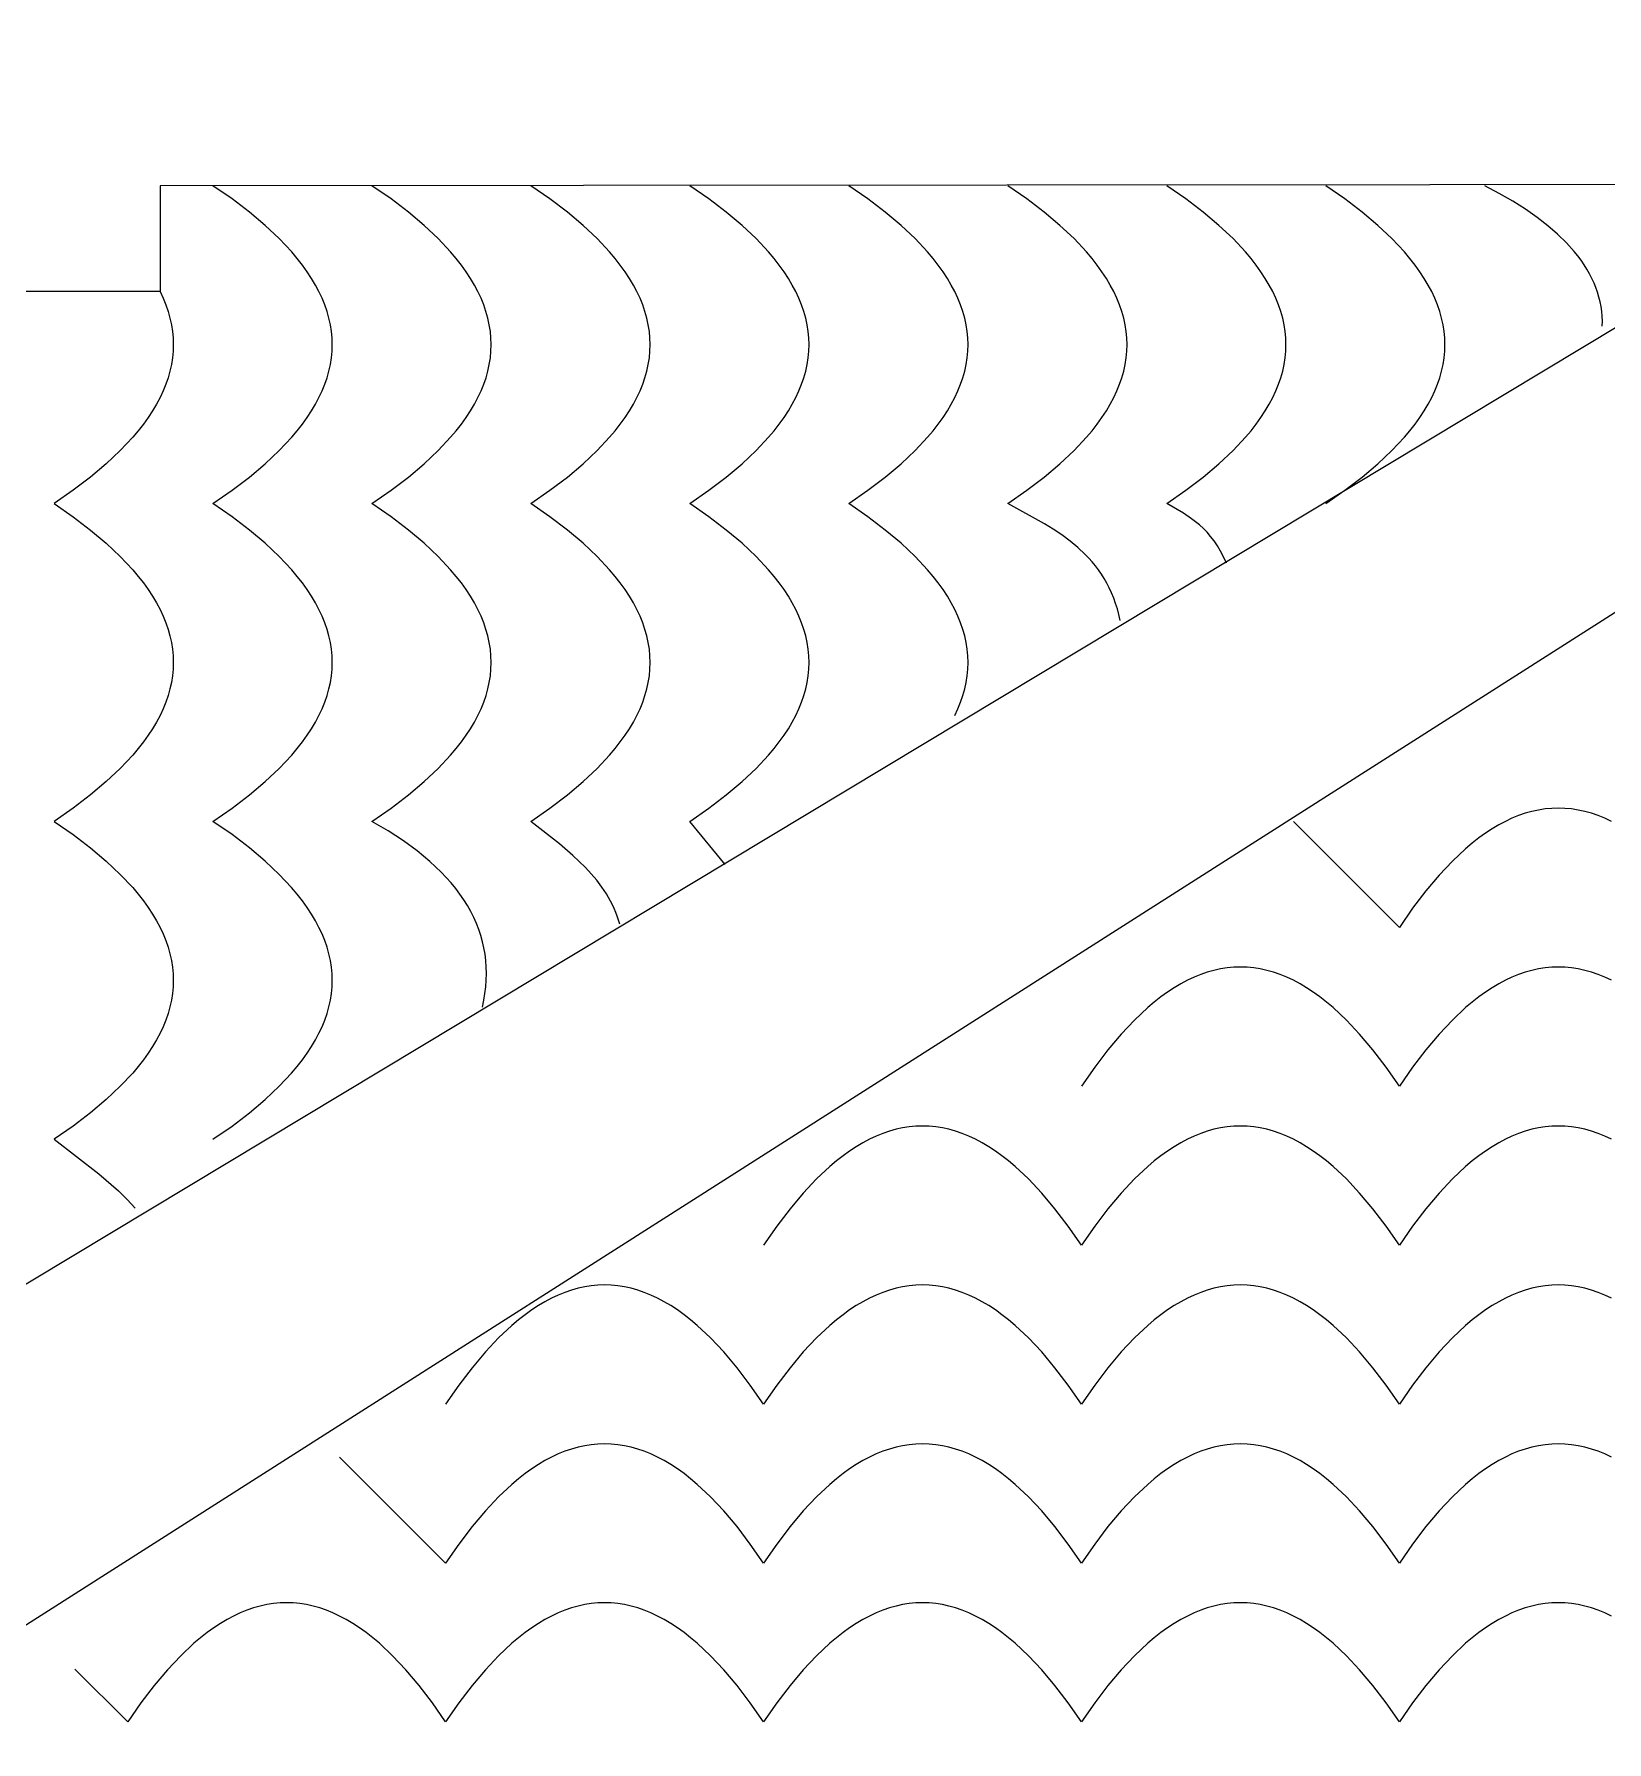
# Model space of a CAD drawing. Extents: x -831 to 1547, y -1426 to -385.
# Drawn here: x 23.19 to 67.71, y -858.27 to -809.92 of the extents above; entities that cross this region are included whole.
import ezdxf

# ---------------------------------------------------------------- set-up
doc = ezdxf.new("R2010")
doc.units = 0
doc.layers.add('CUT', color=18, linetype='CONTINUOUS')
doc.layers.add('ENGRAVE', color=1, linetype='CONTINUOUS')

msp = doc.modelspace()

# ---------------------------------------------------------------- linework, layer by layer
at = {"layer": 'CUT'}
for points in [[(334.842, -861.159), (254.442, -861.159), (174.042, -809.919), (133.842, -809.919), (93.642, -809.919), (13.242, -861.159), (-67.158, -861.159), (-67.158, -926.259), (93.474, -926.259), (133.842, -870.943), (174.211, -926.259), (334.842, -926.259)], [(74.689, -814.177), (26.757, -814.21), (26.757, -817.21), (14.757, -817.21), (14.757, -814.21), (-59.362, -814.177), (5.611, -855.743)]]:
    msp.add_lwpolyline(points, close=True, dxfattribs=at)
at = {"layer": 'ENGRAVE'}
for points in [[(28.257, -841.209), (28.796, -840.834), (29.288, -840.459), (29.733, -840.084), (30.132, -839.709), (30.483, -839.334), (30.642, -839.147), (30.788, -838.959), (30.923, -838.772), (31.046, -838.584), (31.157, -838.397), (31.257, -838.209), (31.345, -838.022), (31.421, -837.834), (31.485, -837.647), (31.538, -837.459), (31.579, -837.272), (31.608, -837.084), (31.626, -836.897), (31.632, -836.709), (31.626, -836.522), (31.609, -836.334), (31.579, -836.147), (31.538, -835.959), (31.485, -835.772), (31.421, -835.584), (31.345, -835.397), (31.257, -835.209), (31.157, -835.022), (31.046, -834.834), (30.923, -834.647), (30.788, -834.459), (30.642, -834.272), (30.483, -834.084), (30.132, -833.709), (29.734, -833.334), (29.288, -832.959), (28.796, -832.584), (28.257, -832.209), (28.796, -831.834), (29.288, -831.459), (29.734, -831.084), (30.132, -830.709), (30.484, -830.334), (30.642, -830.147), (30.788, -829.959), (30.923, -829.772), (31.046, -829.584), (31.157, -829.397), (31.257, -829.209), (31.345, -829.022), (31.421, -828.834), (31.486, -828.647), (31.538, -828.459), (31.579, -828.272), (31.609, -828.084), (31.626, -827.897), (31.632, -827.709), (31.626, -827.522), (31.609, -827.334), (31.579, -827.147), (31.538, -826.959), (31.485, -826.772), (31.421, -826.584), (31.345, -826.397), (31.257, -826.209), (31.157, -826.022), (31.046, -825.834), (30.923, -825.647), (30.788, -825.459), (30.642, -825.272), (30.484, -825.084), (30.132, -824.709), (29.734, -824.334), (29.288, -823.959), (28.796, -823.584), (28.257, -823.209), (28.796, -822.834), (29.288, -822.459), (29.734, -822.084), (30.132, -821.709), (30.484, -821.334), (30.642, -821.147), (30.788, -820.959), (30.923, -820.772), (31.046, -820.584), (31.157, -820.397), (31.257, -820.209), (31.345, -820.022), (31.421, -819.834), (31.486, -819.647), (31.538, -819.459), (31.579, -819.272), (31.609, -819.084), (31.626, -818.897), (31.632, -818.709), (31.626, -818.522), (31.609, -818.334), (31.579, -818.147), (31.538, -817.959), (31.485, -817.772), (31.421, -817.584), (31.345, -817.397), (31.257, -817.209), (31.157, -817.022), (31.046, -816.834), (30.923, -816.647), (30.788, -816.459), (30.642, -816.272), (30.484, -816.084), (30.132, -815.709), (29.734, -815.334), (29.288, -814.959), (28.796, -814.584), (28.257, -814.209)], [(35.882, -837.466), (35.923, -837.272), (35.954, -837.081), (35.977, -836.891), (35.991, -836.703), (35.996, -836.517), (35.992, -836.333), (35.979, -836.15), (35.957, -835.97), (35.926, -835.791), (35.886, -835.615), (35.838, -835.44), (35.78, -835.267), (35.714, -835.096), (35.638, -834.927), (35.554, -834.76), (35.461, -834.595), (35.359, -834.432), (35.248, -834.27), (35.128, -834.111), (34.999, -833.953), (34.861, -833.797), (34.714, -833.643), (34.394, -833.341), (34.039, -833.047), (33.647, -832.76), (33.22, -832.481), (32.757, -832.209), (33.296, -831.834), (33.788, -831.459), (34.234, -831.084), (34.632, -830.709), (34.984, -830.334), (35.142, -830.147), (35.288, -829.959), (35.423, -829.772), (35.546, -829.584), (35.657, -829.397), (35.757, -829.209), (35.845, -829.022), (35.921, -828.834), (35.986, -828.647), (36.038, -828.459), (36.079, -828.272), (36.109, -828.084), (36.126, -827.897), (36.132, -827.709), (36.126, -827.522), (36.109, -827.334), (36.079, -827.147), (36.038, -826.959), (35.985, -826.772), (35.921, -826.584), (35.845, -826.397), (35.757, -826.209), (35.657, -826.022), (35.546, -825.834), (35.423, -825.647), (35.288, -825.459), (35.142, -825.272), (34.984, -825.084), (34.632, -824.709), (34.234, -824.334), (33.788, -823.959), (33.296, -823.584), (32.757, -823.209), (33.296, -822.834), (33.788, -822.459), (34.234, -822.084), (34.632, -821.709), (34.984, -821.334), (35.142, -821.147), (35.288, -820.959), (35.423, -820.772), (35.546, -820.584), (35.657, -820.397), (35.757, -820.209), (35.845, -820.022), (35.921, -819.834), (35.986, -819.647), (36.038, -819.459), (36.079, -819.272), (36.109, -819.084), (36.126, -818.897), (36.132, -818.709), (36.126, -818.522), (36.109, -818.334), (36.079, -818.147), (36.038, -817.959), (35.985, -817.772), (35.921, -817.584), (35.845, -817.397), (35.757, -817.209), (35.657, -817.022), (35.546, -816.834), (35.423, -816.647), (35.288, -816.459), (35.142, -816.272), (34.984, -816.084), (34.632, -815.709), (34.234, -815.334), (33.788, -814.959), (33.296, -814.584), (32.757, -814.209)], [(39.772, -835.123), (39.739, -835.008), (39.702, -834.896), (39.66, -834.785), (39.614, -834.677), (39.565, -834.571), (39.511, -834.466), (39.394, -834.264), (39.263, -834.068), (39.12, -833.878), (38.965, -833.695), (38.801, -833.516), (38.446, -833.173), (38.065, -832.844), (37.257, -832.209), (37.796, -831.834), (38.288, -831.459), (38.734, -831.084), (39.132, -830.709), (39.484, -830.334), (39.642, -830.147), (39.788, -829.959), (39.923, -829.772), (40.046, -829.584), (40.157, -829.397), (40.257, -829.209), (40.345, -829.022), (40.421, -828.834), (40.486, -828.647), (40.538, -828.459), (40.579, -828.272), (40.609, -828.084), (40.626, -827.897), (40.632, -827.709), (40.626, -827.522), (40.609, -827.334), (40.579, -827.147), (40.538, -826.959), (40.485, -826.772), (40.421, -826.584), (40.345, -826.397), (40.257, -826.209), (40.157, -826.022), (40.046, -825.834), (39.923, -825.647), (39.788, -825.459), (39.642, -825.272), (39.484, -825.084), (39.132, -824.709), (38.734, -824.334), (38.288, -823.959), (37.796, -823.584), (37.257, -823.209), (37.796, -822.834), (38.288, -822.459), (38.734, -822.084), (39.132, -821.709), (39.484, -821.334), (39.642, -821.147), (39.788, -820.959), (39.923, -820.772), (40.046, -820.584), (40.157, -820.397), (40.257, -820.209), (40.345, -820.022), (40.421, -819.834), (40.486, -819.647), (40.538, -819.459), (40.579, -819.272), (40.609, -819.084), (40.626, -818.897), (40.632, -818.709), (40.626, -818.522), (40.609, -818.334), (40.579, -818.147), (40.538, -817.959), (40.485, -817.772), (40.421, -817.584), (40.345, -817.397), (40.257, -817.209), (40.157, -817.022), (40.046, -816.834), (39.923, -816.647), (39.788, -816.459), (39.642, -816.272), (39.484, -816.084), (39.132, -815.709), (38.734, -815.334), (38.288, -814.959), (37.796, -814.584), (37.257, -814.209)], [(42.759, -833.434), (41.757, -832.209), (42.296, -831.834), (42.788, -831.459), (43.234, -831.084), (43.632, -830.709), (43.984, -830.334), (44.142, -830.147), (44.288, -829.959), (44.423, -829.772), (44.546, -829.584), (44.657, -829.397), (44.757, -829.209), (44.845, -829.022), (44.921, -828.834), (44.986, -828.647), (45.038, -828.459), (45.079, -828.272), (45.109, -828.084), (45.126, -827.897), (45.132, -827.709), (45.126, -827.522), (45.109, -827.334), (45.079, -827.147), (45.038, -826.959), (44.985, -826.772), (44.921, -826.584), (44.845, -826.397), (44.757, -826.209), (44.657, -826.022), (44.546, -825.834), (44.423, -825.647), (44.288, -825.459), (44.142, -825.272), (43.984, -825.084), (43.632, -824.709), (43.234, -824.334), (42.788, -823.959), (42.296, -823.584), (41.757, -823.209), (42.296, -822.834), (42.788, -822.459), (43.234, -822.084), (43.632, -821.709), (43.984, -821.334), (44.142, -821.147), (44.288, -820.959), (44.423, -820.772), (44.546, -820.584), (44.657, -820.397), (44.757, -820.209), (44.845, -820.022), (44.921, -819.834), (44.986, -819.647), (45.038, -819.459), (45.079, -819.272), (45.109, -819.084), (45.126, -818.897), (45.132, -818.709), (45.126, -818.522), (45.109, -818.334), (45.079, -818.147), (45.038, -817.959), (44.985, -817.772), (44.921, -817.584), (44.845, -817.397), (44.757, -817.209), (44.657, -817.022), (44.546, -816.834), (44.423, -816.647), (44.288, -816.459), (44.142, -816.272), (43.984, -816.084), (43.632, -815.709), (43.234, -815.334), (42.788, -814.959), (42.296, -814.584), (41.757, -814.209)], [(49.257, -829.209), (49.345, -829.022), (49.421, -828.834), (49.486, -828.647), (49.538, -828.459), (49.579, -828.272), (49.609, -828.084), (49.626, -827.897), (49.632, -827.709), (49.626, -827.522), (49.609, -827.334), (49.579, -827.147), (49.538, -826.959), (49.485, -826.772), (49.421, -826.584), (49.345, -826.397), (49.257, -826.209), (49.157, -826.022), (49.046, -825.834), (48.923, -825.647), (48.788, -825.459), (48.642, -825.272), (48.484, -825.084), (48.132, -824.709), (47.734, -824.334), (47.288, -823.959), (46.796, -823.584), (46.257, -823.209), (46.796, -822.834), (47.288, -822.459), (47.734, -822.084), (48.132, -821.709), (48.484, -821.334), (48.642, -821.147), (48.788, -820.959), (48.923, -820.772), (49.046, -820.584), (49.157, -820.397), (49.257, -820.209), (49.345, -820.022), (49.421, -819.834), (49.486, -819.647), (49.538, -819.459), (49.579, -819.272), (49.609, -819.084), (49.626, -818.897), (49.632, -818.709), (49.626, -818.522), (49.609, -818.334), (49.579, -818.147), (49.538, -817.959), (49.485, -817.772), (49.421, -817.584), (49.345, -817.397), (49.257, -817.209), (49.157, -817.022), (49.046, -816.834), (48.923, -816.647), (48.788, -816.459), (48.642, -816.272), (48.484, -816.084), (48.132, -815.709), (47.734, -815.334), (47.288, -814.959), (46.796, -814.584), (46.257, -814.209)], [(53.94, -826.524), (53.902, -826.355), (53.859, -826.193), (53.81, -826.036), (53.755, -825.885), (53.695, -825.74), (53.63, -825.6), (53.56, -825.465), (53.486, -825.335), (53.406, -825.211), (53.323, -825.091), (53.235, -824.975), (53.143, -824.863), (53.047, -824.756), (52.948, -824.652), (52.739, -824.455), (52.518, -824.271), (52.286, -824.099), (52.045, -823.936), (51.797, -823.781), (50.757, -823.209), (51.296, -822.834), (51.788, -822.459), (52.234, -822.084), (52.632, -821.709), (52.984, -821.334), (53.142, -821.147), (53.288, -820.959), (53.423, -820.772), (53.546, -820.584), (53.657, -820.397), (53.757, -820.209), (53.845, -820.022), (53.921, -819.834), (53.986, -819.647), (54.038, -819.459), (54.079, -819.272), (54.109, -819.084), (54.126, -818.897), (54.132, -818.709), (54.126, -818.522), (54.109, -818.334), (54.079, -818.147), (54.038, -817.959), (53.985, -817.772), (53.921, -817.584), (53.845, -817.397), (53.757, -817.209), (53.657, -817.022), (53.546, -816.834), (53.423, -816.647), (53.288, -816.459), (53.142, -816.272), (52.984, -816.084), (52.632, -815.709), (52.234, -815.334), (51.788, -814.959), (51.296, -814.584), (50.757, -814.209)], [(56.947, -824.898), (56.866, -824.72), (56.78, -824.557), (56.691, -824.406), (56.596, -824.268), (56.498, -824.14), (56.397, -824.023), (56.292, -823.915), (56.184, -823.816), (56.074, -823.724), (55.961, -823.638), (55.731, -823.483), (55.257, -823.209), (55.796, -822.834), (56.288, -822.459), (56.734, -822.084), (57.132, -821.709), (57.484, -821.334), (57.642, -821.147), (57.788, -820.959), (57.923, -820.772), (58.046, -820.584), (58.157, -820.397), (58.257, -820.209), (58.345, -820.022), (58.421, -819.834), (58.486, -819.647), (58.538, -819.459), (58.579, -819.272), (58.609, -819.084), (58.626, -818.897), (58.632, -818.709), (58.626, -818.522), (58.609, -818.334), (58.579, -818.147), (58.538, -817.959), (58.485, -817.772), (58.421, -817.584), (58.345, -817.397), (58.257, -817.209), (58.157, -817.022), (58.046, -816.834), (57.923, -816.647), (57.788, -816.459), (57.642, -816.272), (57.484, -816.084), (57.132, -815.709), (56.734, -815.334), (56.288, -814.959), (55.796, -814.584), (55.257, -814.209)], [(59.757, -823.209), (60.296, -822.834), (60.788, -822.459), (61.234, -822.084), (61.632, -821.709), (61.984, -821.334), (62.142, -821.147), (62.288, -820.959), (62.423, -820.772), (62.546, -820.584), (62.657, -820.397), (62.757, -820.209), (62.845, -820.022), (62.921, -819.834), (62.986, -819.647), (63.038, -819.459), (63.079, -819.272), (63.109, -819.084), (63.126, -818.897), (63.132, -818.709), (63.126, -818.522), (63.109, -818.334), (63.079, -818.147), (63.038, -817.959), (62.985, -817.772), (62.921, -817.584), (62.845, -817.397), (62.757, -817.209), (62.657, -817.022), (62.546, -816.834), (62.423, -816.647), (62.288, -816.459), (62.142, -816.272), (61.984, -816.084), (61.632, -815.709), (61.234, -815.334), (60.788, -814.959), (60.296, -814.584), (59.757, -814.209)], [(67.586, -818.183), (67.587, -818.044), (67.581, -817.905), (67.569, -817.768), (67.55, -817.632), (67.524, -817.496), (67.491, -817.362), (67.452, -817.229), (67.405, -817.096), (67.352, -816.965), (67.292, -816.834), (67.226, -816.705), (67.152, -816.576), (67.072, -816.448), (66.985, -816.322), (66.891, -816.196), (66.791, -816.071), (66.569, -815.825), (66.32, -815.583), (66.044, -815.344), (65.741, -815.109), (65.411, -814.878), (65.053, -814.651), (64.669, -814.428), (64.257, -814.209)], [(26.757, -817.209), (26.845, -817.397), (26.921, -817.584), (26.986, -817.772), (27.038, -817.959), (27.079, -818.147), (27.109, -818.334), (27.126, -818.522), (27.132, -818.709), (27.126, -818.897), (27.109, -819.084), (27.079, -819.272), (27.038, -819.459), (26.985, -819.647), (26.921, -819.834), (26.845, -820.022), (26.757, -820.209), (26.657, -820.397), (26.546, -820.584), (26.423, -820.772), (26.288, -820.959), (26.142, -821.147), (25.984, -821.334), (25.632, -821.709), (25.234, -822.084), (24.788, -822.459), (24.296, -822.834), (23.757, -823.209), (24.296, -823.584), (24.788, -823.959), (25.234, -824.334), (25.632, -824.709), (25.984, -825.084), (26.142, -825.272), (26.288, -825.459), (26.423, -825.647), (26.546, -825.834), (26.657, -826.022), (26.757, -826.209), (26.845, -826.397), (26.921, -826.584), (26.986, -826.772), (27.038, -826.959), (27.079, -827.147), (27.109, -827.334), (27.126, -827.522), (27.132, -827.709), (27.126, -827.897), (27.109, -828.084), (27.079, -828.272), (27.038, -828.459), (26.985, -828.647), (26.921, -828.834), (26.845, -829.022), (26.757, -829.209), (26.657, -829.397), (26.546, -829.584), (26.423, -829.772), (26.288, -829.959), (26.142, -830.147), (25.984, -830.334), (25.632, -830.709), (25.234, -831.084), (24.788, -831.459), (24.296, -831.834), (23.757, -832.209), (24.296, -832.584), (24.788, -832.959), (25.233, -833.334), (25.632, -833.709), (25.984, -834.084), (26.142, -834.272), (26.288, -834.459), (26.423, -834.647), (26.546, -834.834), (26.657, -835.022), (26.757, -835.209), (26.845, -835.397), (26.921, -835.584), (26.985, -835.772), (27.038, -835.959), (27.079, -836.147), (27.108, -836.334), (27.126, -836.522), (27.132, -836.709), (27.126, -836.897), (27.109, -837.084), (27.079, -837.272), (27.038, -837.459), (26.985, -837.647), (26.921, -837.834), (26.845, -838.022), (26.757, -838.209), (26.657, -838.397), (26.546, -838.584), (26.423, -838.772), (26.288, -838.959), (26.142, -839.147), (25.983, -839.334), (25.632, -839.709), (25.233, -840.084), (24.788, -840.459), (24.296, -840.834), (23.757, -841.209), (25.023, -842.185), (25.581, -842.673), (25.829, -842.917), (26.05, -843.161)], [(67.842, -832.209), (67.654, -832.121), (67.467, -832.045), (67.279, -831.98), (67.092, -831.928), (66.904, -831.887), (66.717, -831.857), (66.529, -831.84), (66.342, -831.834), (66.154, -831.84), (65.967, -831.857), (65.779, -831.887), (65.592, -831.928), (65.404, -831.98), (65.217, -832.045), (65.029, -832.121), (64.842, -832.209), (64.654, -832.309), (64.467, -832.42), (64.279, -832.543), (64.092, -832.678), (63.904, -832.824), (63.717, -832.982), (63.342, -833.334), (62.967, -833.732), (62.592, -834.178), (62.217, -834.67), (61.842, -835.209), (58.842, -832.209)], [(67.842, -836.709), (67.654, -836.621), (67.467, -836.545), (67.279, -836.48), (67.092, -836.428), (66.904, -836.387), (66.717, -836.357), (66.529, -836.34), (66.342, -836.334), (66.154, -836.34), (65.967, -836.357), (65.779, -836.387), (65.592, -836.428), (65.404, -836.48), (65.217, -836.545), (65.029, -836.621), (64.842, -836.709), (64.654, -836.809), (64.467, -836.92), (64.279, -837.043), (64.092, -837.178), (63.904, -837.324), (63.717, -837.482), (63.342, -837.834), (62.967, -838.232), (62.592, -838.678), (62.217, -839.17), (61.842, -839.709), (61.467, -839.17), (61.092, -838.678), (60.717, -838.232), (60.342, -837.834), (59.967, -837.482), (59.779, -837.324), (59.592, -837.178), (59.404, -837.043), (59.217, -836.92), (59.029, -836.809), (58.842, -836.709), (58.654, -836.621), (58.467, -836.545), (58.279, -836.48), (58.092, -836.428), (57.904, -836.387), (57.717, -836.357), (57.529, -836.34), (57.342, -836.334), (57.154, -836.34), (56.967, -836.357), (56.779, -836.387), (56.592, -836.428), (56.404, -836.48), (56.217, -836.545), (56.029, -836.621), (55.842, -836.709), (55.654, -836.809), (55.467, -836.92), (55.279, -837.043), (55.092, -837.178), (54.904, -837.324), (54.717, -837.482), (54.342, -837.834), (53.967, -838.232), (53.592, -838.678), (53.217, -839.17), (52.842, -839.709)], [(67.842, -841.209), (67.654, -841.121), (67.467, -841.045), (67.279, -840.98), (67.092, -840.928), (66.904, -840.887), (66.717, -840.857), (66.529, -840.84), (66.342, -840.834), (66.154, -840.84), (65.967, -840.857), (65.779, -840.887), (65.592, -840.928), (65.404, -840.98), (65.217, -841.045), (65.029, -841.121), (64.842, -841.209), (64.654, -841.309), (64.467, -841.42), (64.279, -841.543), (64.092, -841.678), (63.904, -841.824), (63.717, -841.982), (63.342, -842.334), (62.967, -842.732), (62.592, -843.178), (62.217, -843.67), (61.842, -844.209), (61.467, -843.67), (61.092, -843.178), (60.717, -842.732), (60.342, -842.334), (59.967, -841.982), (59.779, -841.824), (59.592, -841.678), (59.404, -841.543), (59.217, -841.42), (59.029, -841.309), (58.842, -841.209), (58.654, -841.121), (58.467, -841.045), (58.279, -840.98), (58.092, -840.928), (57.904, -840.887), (57.717, -840.857), (57.529, -840.84), (57.342, -840.834), (57.154, -840.84), (56.967, -840.857), (56.779, -840.887), (56.592, -840.928), (56.404, -840.98), (56.217, -841.045), (56.029, -841.121), (55.842, -841.209), (55.654, -841.309), (55.467, -841.42), (55.279, -841.543), (55.092, -841.678), (54.904, -841.824), (54.717, -841.982), (54.342, -842.334), (53.967, -842.732), (53.592, -843.178), (53.217, -843.67), (52.842, -844.209), (52.467, -843.67), (52.092, -843.178), (51.717, -842.732), (51.342, -842.334), (50.967, -841.982), (50.779, -841.824), (50.592, -841.678), (50.404, -841.543), (50.217, -841.42), (50.029, -841.309), (49.842, -841.209), (49.654, -841.121), (49.467, -841.045), (49.279, -840.98), (49.092, -840.928), (48.904, -840.887), (48.717, -840.857), (48.529, -840.84), (48.342, -840.834), (48.154, -840.84), (47.967, -840.857), (47.779, -840.887), (47.592, -840.928), (47.404, -840.98), (47.217, -841.045), (47.029, -841.121), (46.842, -841.209), (46.654, -841.309), (46.467, -841.42), (46.279, -841.543), (46.092, -841.678), (45.904, -841.824), (45.717, -841.982), (45.342, -842.334), (44.967, -842.732), (44.592, -843.178), (44.217, -843.67), (43.842, -844.209)], [(67.842, -845.709), (67.654, -845.621), (67.467, -845.545), (67.279, -845.48), (67.092, -845.428), (66.904, -845.387), (66.717, -845.357), (66.529, -845.34), (66.342, -845.334), (66.154, -845.34), (65.967, -845.357), (65.779, -845.387), (65.592, -845.428), (65.404, -845.48), (65.217, -845.545), (65.029, -845.621), (64.842, -845.709), (64.654, -845.809), (64.467, -845.92), (64.279, -846.043), (64.092, -846.178), (63.904, -846.324), (63.717, -846.482), (63.342, -846.834), (62.967, -847.232), (62.592, -847.678), (62.217, -848.17), (61.842, -848.709), (61.467, -848.17), (61.092, -847.678), (60.717, -847.232), (60.342, -846.834), (59.967, -846.482), (59.779, -846.324), (59.592, -846.178), (59.404, -846.043), (59.217, -845.92), (59.029, -845.809), (58.842, -845.709), (58.654, -845.621), (58.467, -845.545), (58.279, -845.48), (58.092, -845.428), (57.904, -845.387), (57.717, -845.357), (57.529, -845.34), (57.342, -845.334), (57.154, -845.34), (56.967, -845.357), (56.779, -845.387), (56.592, -845.428), (56.404, -845.48), (56.217, -845.545), (56.029, -845.621), (55.842, -845.709), (55.654, -845.809), (55.467, -845.92), (55.279, -846.043), (55.092, -846.178), (54.904, -846.324), (54.717, -846.482), (54.342, -846.834), (53.967, -847.232), (53.592, -847.678), (53.217, -848.17), (52.842, -848.709), (52.467, -848.17), (52.092, -847.678), (51.717, -847.232), (51.342, -846.834), (50.967, -846.482), (50.779, -846.324), (50.592, -846.178), (50.404, -846.043), (50.217, -845.92), (50.029, -845.809), (49.842, -845.709), (49.654, -845.621), (49.467, -845.545), (49.279, -845.48), (49.092, -845.428), (48.904, -845.387), (48.717, -845.357), (48.529, -845.34), (48.342, -845.334), (48.154, -845.34), (47.967, -845.357), (47.779, -845.387), (47.592, -845.428), (47.404, -845.48), (47.217, -845.545), (47.029, -845.621), (46.842, -845.709), (46.654, -845.809), (46.467, -845.92), (46.279, -846.043), (46.092, -846.178), (45.904, -846.324), (45.717, -846.482), (45.342, -846.834), (44.967, -847.232), (44.592, -847.678), (44.217, -848.17), (43.842, -848.709), (43.467, -848.17), (43.092, -847.678), (42.717, -847.232), (42.342, -846.834), (41.967, -846.482), (41.779, -846.324), (41.592, -846.178), (41.404, -846.043), (41.217, -845.92), (41.029, -845.809), (40.842, -845.709), (40.654, -845.621), (40.467, -845.545), (40.279, -845.48), (40.092, -845.428), (39.904, -845.387), (39.717, -845.357), (39.529, -845.34), (39.342, -845.334), (39.154, -845.34), (38.967, -845.357), (38.779, -845.387), (38.592, -845.428), (38.404, -845.48), (38.217, -845.545), (38.029, -845.621), (37.842, -845.709), (37.654, -845.809), (37.467, -845.92), (37.279, -846.043), (37.092, -846.178), (36.904, -846.324), (36.717, -846.482), (36.342, -846.834), (35.967, -847.232), (35.592, -847.678), (35.217, -848.17), (34.842, -848.709)], [(67.842, -850.209), (67.654, -850.121), (67.467, -850.045), (67.279, -849.98), (67.092, -849.928), (66.904, -849.887), (66.717, -849.857), (66.529, -849.84), (66.342, -849.834), (66.154, -849.84), (65.967, -849.857), (65.779, -849.887), (65.592, -849.928), (65.404, -849.98), (65.217, -850.045), (65.029, -850.121), (64.842, -850.209), (64.654, -850.309), (64.467, -850.42), (64.279, -850.543), (64.092, -850.678), (63.904, -850.824), (63.717, -850.982), (63.342, -851.334), (62.967, -851.732), (62.592, -852.178), (62.217, -852.67), (61.842, -853.209), (61.467, -852.67), (61.092, -852.178), (60.717, -851.732), (60.342, -851.334), (59.967, -850.982), (59.779, -850.824), (59.592, -850.678), (59.404, -850.543), (59.217, -850.42), (59.029, -850.309), (58.842, -850.209), (58.654, -850.121), (58.467, -850.045), (58.279, -849.98), (58.092, -849.928), (57.904, -849.887), (57.717, -849.857), (57.529, -849.84), (57.342, -849.834), (57.154, -849.84), (56.967, -849.857), (56.779, -849.887), (56.592, -849.928), (56.404, -849.98), (56.217, -850.045), (56.029, -850.121), (55.842, -850.209), (55.654, -850.309), (55.467, -850.42), (55.279, -850.543), (55.092, -850.678), (54.904, -850.824), (54.717, -850.982), (54.342, -851.334), (53.967, -851.732), (53.592, -852.178), (53.217, -852.67), (52.842, -853.209), (52.467, -852.67), (52.092, -852.178), (51.717, -851.732), (51.342, -851.334), (50.967, -850.982), (50.779, -850.824), (50.592, -850.678), (50.404, -850.543), (50.217, -850.42), (50.029, -850.309), (49.842, -850.209), (49.654, -850.121), (49.467, -850.045), (49.279, -849.98), (49.092, -849.928), (48.904, -849.887), (48.717, -849.857), (48.529, -849.84), (48.342, -849.834), (48.154, -849.84), (47.967, -849.857), (47.779, -849.887), (47.592, -849.928), (47.404, -849.98), (47.217, -850.045), (47.029, -850.121), (46.842, -850.209), (46.654, -850.309), (46.467, -850.42), (46.279, -850.543), (46.092, -850.678), (45.904, -850.824), (45.717, -850.982), (45.342, -851.334), (44.967, -851.732), (44.592, -852.178), (44.217, -852.67), (43.842, -853.209), (43.467, -852.67), (43.092, -852.178), (42.717, -851.732), (42.342, -851.334), (41.967, -850.982), (41.779, -850.824), (41.592, -850.678), (41.404, -850.543), (41.217, -850.42), (41.029, -850.309), (40.842, -850.209), (40.654, -850.121), (40.467, -850.045), (40.279, -849.98), (40.092, -849.928), (39.904, -849.887), (39.717, -849.857), (39.529, -849.84), (39.342, -849.834), (39.154, -849.84), (38.967, -849.857), (38.779, -849.887), (38.592, -849.928), (38.404, -849.98), (38.217, -850.045), (38.029, -850.121), (37.842, -850.209), (37.654, -850.309), (37.467, -850.42), (37.279, -850.543), (37.092, -850.678), (36.904, -850.824), (36.717, -850.982), (36.342, -851.334), (35.967, -851.732), (35.592, -852.178), (35.217, -852.67), (34.842, -853.209), (31.842, -850.209)], [(67.842, -854.709), (67.654, -854.621), (67.467, -854.545), (67.279, -854.48), (67.092, -854.428), (66.904, -854.387), (66.717, -854.357), (66.529, -854.34), (66.342, -854.334), (66.154, -854.34), (65.967, -854.357), (65.779, -854.387), (65.592, -854.428), (65.404, -854.48), (65.217, -854.545), (65.029, -854.621), (64.842, -854.709), (64.654, -854.809), (64.467, -854.92), (64.279, -855.043), (64.092, -855.178), (63.904, -855.324), (63.717, -855.482), (63.342, -855.834), (62.967, -856.232), (62.592, -856.678), (62.217, -857.17), (61.842, -857.709), (61.467, -857.17), (61.092, -856.678), (60.717, -856.232), (60.342, -855.834), (59.967, -855.482), (59.779, -855.324), (59.592, -855.178), (59.404, -855.043), (59.217, -854.92), (59.029, -854.809), (58.842, -854.709), (58.654, -854.621), (58.467, -854.545), (58.279, -854.48), (58.092, -854.428), (57.904, -854.387), (57.717, -854.357), (57.529, -854.34), (57.342, -854.334), (57.154, -854.34), (56.967, -854.357), (56.779, -854.387), (56.592, -854.428), (56.404, -854.48), (56.217, -854.545), (56.029, -854.621), (55.842, -854.709), (55.654, -854.809), (55.467, -854.92), (55.279, -855.043), (55.092, -855.178), (54.904, -855.324), (54.717, -855.482), (54.342, -855.834), (53.967, -856.232), (53.592, -856.678), (53.217, -857.17), (52.842, -857.709), (52.467, -857.17), (52.092, -856.678), (51.717, -856.232), (51.342, -855.834), (50.967, -855.482), (50.779, -855.324), (50.592, -855.178), (50.404, -855.043), (50.217, -854.92), (50.029, -854.809), (49.842, -854.709), (49.654, -854.621), (49.467, -854.545), (49.279, -854.48), (49.092, -854.428), (48.904, -854.387), (48.717, -854.357), (48.529, -854.34), (48.342, -854.334), (48.154, -854.34), (47.967, -854.357), (47.779, -854.387), (47.592, -854.428), (47.404, -854.48), (47.217, -854.545), (47.029, -854.621), (46.842, -854.709), (46.654, -854.809), (46.467, -854.92), (46.279, -855.043), (46.092, -855.178), (45.904, -855.324), (45.717, -855.482), (45.342, -855.834), (44.967, -856.232), (44.592, -856.678), (44.217, -857.17), (43.842, -857.709), (43.467, -857.17), (43.092, -856.678), (42.717, -856.232), (42.342, -855.834), (41.967, -855.482), (41.779, -855.324), (41.592, -855.178), (41.404, -855.043), (41.217, -854.92), (41.029, -854.809), (40.842, -854.709), (40.654, -854.621), (40.467, -854.545), (40.279, -854.48), (40.092, -854.428), (39.904, -854.387), (39.717, -854.357), (39.529, -854.34), (39.342, -854.334), (39.154, -854.34), (38.967, -854.357), (38.779, -854.387), (38.592, -854.428), (38.404, -854.48), (38.217, -854.545), (38.029, -854.621), (37.842, -854.709), (37.654, -854.809), (37.467, -854.92), (37.279, -855.043), (37.092, -855.178), (36.904, -855.324), (36.717, -855.482), (36.342, -855.834), (35.967, -856.232), (35.592, -856.678), (35.217, -857.17), (34.842, -857.709), (34.467, -857.17), (34.092, -856.678), (33.717, -856.232), (33.342, -855.834), (32.967, -855.482), (32.779, -855.324), (32.592, -855.178), (32.404, -855.043), (32.217, -854.92), (32.029, -854.809), (31.842, -854.709), (31.654, -854.621), (31.467, -854.545), (31.279, -854.48), (31.092, -854.428), (30.904, -854.387), (30.717, -854.357), (30.529, -854.34), (30.342, -854.334), (30.154, -854.34), (29.967, -854.357), (29.779, -854.387), (29.592, -854.428), (29.404, -854.48), (29.217, -854.545), (29.029, -854.621), (28.842, -854.709), (28.654, -854.809), (28.467, -854.92), (28.279, -855.043), (28.092, -855.178), (27.904, -855.324), (27.717, -855.482), (27.342, -855.834), (26.967, -856.232), (26.592, -856.678), (26.217, -857.17), (25.842, -857.709), (24.342, -856.209)]]:
    msp.add_lwpolyline(points, dxfattribs=at)

doc.saveas('drawing.dxf')
